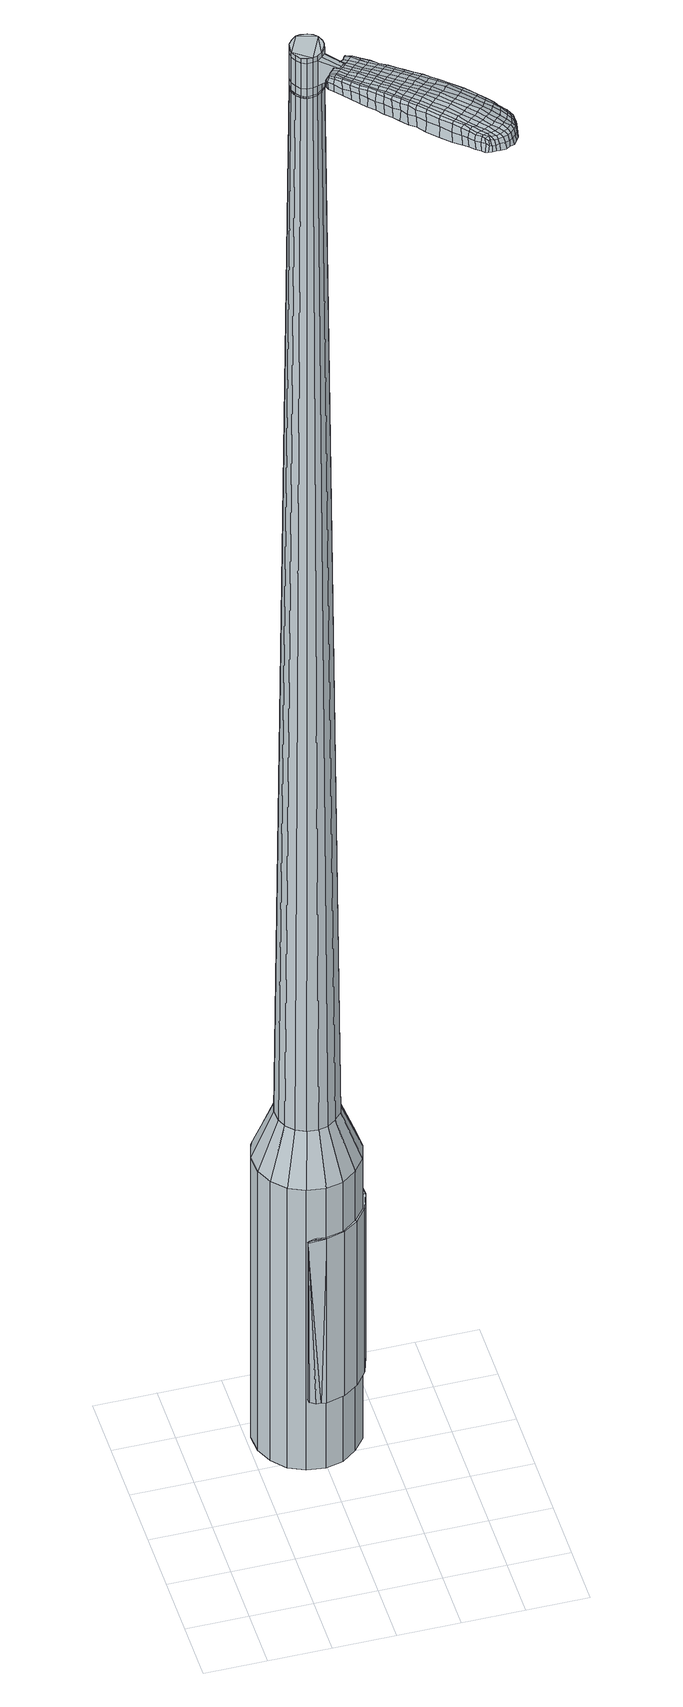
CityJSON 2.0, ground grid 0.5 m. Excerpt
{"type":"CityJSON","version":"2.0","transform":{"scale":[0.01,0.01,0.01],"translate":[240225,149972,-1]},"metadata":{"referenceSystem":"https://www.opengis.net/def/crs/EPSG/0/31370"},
"CityObjects":{
"object1":{"type":"GenericCityObject","attributes":{"cluster":930,"mean_distance_to_centroid":0.0772,"new_centroid_x":240225.94,"new_centroid_y":149973.8,"mean_distance_to_camera":5.26,"H1":-30.92,"H2":-32.44,"Z_final":115.27,"cluster2":-1,"proj_x":240220.91,"proj_y":149978.55,"id_line":44132,"bearing_l":43.39,"distance":6.92,"orientation":"right","G_obj":313.39},"geometry":[{"type":"MultiSurface","lod":"2","boundaries":[[[0,1,2,3]],[[1,4,5,2]],[[4,6,7,5]],[[6,8,9,7]],[[8,10,11,9]],[[10,12,13,11]],[[12,14,15,13]],[[14,16,17,15]],[[16,18,19,17]],[[18,20,21,19]],[[20,22,23,21]],[[22,24,25,23]],[[24,26,27,25]],[[26,28,29,27]],[[28,30,31,29]],[[30,32,33,31]],[[32,34,35,33]],[[34,0,3,35]],[[36,37,38,39]],[[38,40,41,42]],[[41,43,42]],[[42,44,45,46]],[[45,47,46]],[[46,48,49,50]],[[49,51,50]],[[42,46,50,38]],[[50,52,39,38]],[[53,36,39]],[[2,5,7,35]],[[7,9,11,15]],[[11,13,15]],[[15,17,19,23]],[[19,21,23]],[[23,25,27,31]],[[27,29,31]],[[15,23,31,7]],[[31,33,35,7]],[[3,2,35]],[[1,0,54,55]],[[0,34,56,54]],[[34,32,57,56]],[[32,30,58,57]],[[30,28,59,58]],[[28,26,60,59]],[[26,24,61,60]],[[24,22,62,61]],[[22,20,63,62]],[[20,18,64,63]],[[18,16,65,64]],[[16,14,66,65]],[[14,12,67,66]],[[12,10,68,67]],[[10,8,69,68]],[[8,6,70,69]],[[6,4,71,70]],[[4,1,55,71]],[[55,54,72,73]],[[54,56,74,72]],[[56,57,75,74]],[[57,58,76,75]],[[58,59,77,76]],[[59,60,78,77]],[[60,61,79,78]],[[61,62,80,79]],[[62,63,81,80]],[[63,64,82,81]],[[64,65,83,82]],[[65,66,84,83]],[[66,67,85,84]],[[67,68,86,85]],[[68,69,87,86]],[[69,70,88,87]],[[70,71,89,88]],[[71,55,73,89]],[[72,90,91,73]],[[92,93,90,72]],[[75,94,93,92]],[[76,95,94,75]],[[96,97,95,76]],[[78,98,97,96]],[[79,99,98,78]],[[100,101,99,79]],[[102,103,101,100]],[[82,104,103,102]],[[105,106,104,82]],[[84,107,106,105]],[[108,109,107,84]],[[86,110,109,108]],[[111,112,110,86]],[[113,114,112,111]],[[89,115,114,113]],[[73,91,115,89]],[[116,117,118,119]],[[120,116,119,121]],[[122,120,121,123]],[[124,122,123,125]],[[126,124,125,127]],[[128,126,127,129]],[[130,128,129,131]],[[132,130,131,133]],[[134,132,133,135]],[[136,134,135,137]],[[138,136,137,139]],[[140,138,139,141]],[[142,140,141,143]],[[144,142,143,145]],[[146,144,145,147]],[[148,146,147,149]],[[74,92,72]],[[74,75,92]],[[77,96,76]],[[77,78,96]],[[80,100,79]],[[80,81,102,100]],[[81,82,102]],[[83,105,82]],[[83,84,105]],[[85,108,84]],[[85,86,108]],[[87,111,86]],[[87,88,113,111]],[[88,89,113]],[[150,114,115]],[[150,151,112,114]],[[151,110,112]],[[152,109,110]],[[152,107,109]],[[153,106,107]],[[153,104,106]],[[154,103,104]],[[154,155,101,103]],[[155,99,101]],[[156,97,98]],[[156,95,97]],[[157,93,94]],[[157,90,93]],[[39,52,148,158]],[[91,90,159,149]],[[53,39,158,117]],[[90,157,118,159]],[[36,53,117,116]],[[157,94,119,118]],[[37,36,116,120]],[[94,95,121,119]],[[38,37,120,122]],[[95,156,123,121]],[[40,38,122,124]],[[156,98,125,123]],[[41,40,124,126]],[[98,99,127,125]],[[43,41,126,128]],[[99,155,129,127]],[[42,43,128,130]],[[155,154,131,129]],[[44,42,130,132]],[[154,104,133,131]],[[45,44,132,134]],[[104,153,135,133]],[[47,45,134,136]],[[153,107,137,135]],[[46,47,136,138]],[[107,152,139,137]],[[48,46,138,140]],[[152,110,141,139]],[[49,48,140,142]],[[110,151,143,141]],[[51,49,142,144]],[[151,150,145,143]],[[50,51,144,146]],[[150,115,147,145]],[[52,50,146,148]],[[115,91,149,147]],[[148,149,160,161]],[[149,159,162,160]],[[159,118,163,162]],[[118,117,164,163]],[[117,158,165,164]],[[158,148,161,165]],[[166,167,168,169]],[[170,166,169,171]],[[166,170,172,173]],[[167,166,173,174]],[[175,176,177,178]],[[179,175,178,180]],[[175,179,181,182]],[[176,175,182,183]],[[184,185,186,187]],[[188,184,187,189]],[[184,188,190,191]],[[185,184,191,192]],[[193,194,195,196]],[[197,193,196,198]],[[193,197,199,200]],[[194,193,200,201]],[[202,203,204,205]],[[206,202,205,207]],[[202,206,208,209]],[[203,202,209,210]],[[211,212,213,214]],[[215,211,214,216]],[[211,215,217,218]],[[212,211,218,219]],[[220,221,222,223]],[[212,220,223,213]],[[220,212,219,224]],[[221,220,224,225]],[[226,227,228,229]],[[221,226,229,222]],[[226,221,225,230]],[[227,226,230,231]],[[232,170,171,233]],[[227,232,233,228]],[[232,227,231,234]],[[170,232,234,172]],[[235,236,237,238]],[[239,235,238,240]],[[235,239,241,242]],[[236,235,242,243]],[[244,245,246,247]],[[236,244,247,237]],[[244,236,243,248]],[[245,244,248,249]],[[250,251,252,253]],[[245,250,253,246]],[[250,245,249,254]],[[251,250,254,255]],[[256,257,258,259]],[[251,256,259,252]],[[256,251,255,260]],[[257,256,260,261]],[[262,167,174,263]],[[257,262,263,258]],[[262,257,261,264]],[[167,262,264,168]],[[265,266,267,268]],[[269,265,268,270]],[[265,269,271,272]],[[266,265,272,273]],[[274,275,276,277]],[[266,274,277,267]],[[274,266,273,278]],[[275,274,278,279]],[[280,281,282,283]],[[275,280,283,276]],[[280,275,279,284]],[[281,280,284,285]],[[286,179,180,287]],[[281,286,287,282]],[[286,281,285,288]],[[179,286,288,181]],[[289,290,291,292]],[[293,289,292,294]],[[289,293,295,296]],[[290,289,296,297]],[[298,299,300,301]],[[290,298,301,291]],[[298,290,297,302]],[[299,298,302,303]],[[304,305,306,307]],[[299,304,307,300]],[[304,299,303,308]],[[305,304,308,309]],[[310,311,312,313]],[[305,310,313,306]],[[310,305,309,314]],[[311,310,314,315]],[[316,176,183,317]],[[311,316,317,312]],[[316,311,315,318]],[[176,316,318,177]],[[319,205,204,320]],[[321,319,320,322]],[[319,321,323,324]],[[205,319,324,207]],[[325,321,322,326]],[[327,325,326,328]],[[325,327,329,330]],[[321,325,330,323]],[[331,327,328,332]],[[333,331,332,334]],[[331,333,335,336]],[[327,331,336,329]],[[337,333,334,338]],[[339,337,338,340]],[[337,339,341,342]],[[333,337,342,335]],[[343,339,340,344]],[[194,343,344,195]],[[343,194,201,345]],[[339,343,345,341]],[[346,347,192,191]],[[348,346,191,190]],[[346,348,349,350]],[[347,346,350,351]],[[352,353,351,350]],[[354,352,350,349]],[[352,354,355,356]],[[353,352,356,357]],[[358,359,357,356]],[[360,358,356,355]],[[358,360,361,362]],[[359,358,362,363]],[[364,365,363,362]],[[366,364,362,361]],[[364,366,199,197]],[[365,364,197,198]],[[367,368,369,370]],[[269,367,370,271]],[[367,269,270,371]],[[368,367,371,372]],[[373,188,189,374]],[[368,373,374,369]],[[373,368,372,375]],[[188,373,375,190]],[[376,377,378,379]],[[215,376,379,217]],[[376,215,216,380]],[[377,376,380,381]],[[382,383,384,385]],[[377,382,385,378]],[[382,377,381,386]],[[383,382,386,387]],[[388,185,192,389]],[[383,388,389,384]],[[388,383,387,390]],[[185,388,390,186]],[[391,392,393,394]],[[173,391,394,174]],[[391,173,172,395]],[[392,391,395,396]],[[397,398,399,400]],[[392,397,400,393]],[[397,392,396,401]],[[398,397,401,402]],[[403,196,195,404]],[[398,403,404,399]],[[403,398,402,405]],[[196,403,405,198]],[[406,407,408,409]],[[178,406,409,180]],[[406,178,177,410]],[[407,406,410,411]],[[412,200,199,413]],[[407,412,413,408]],[[412,407,411,414]],[[200,412,414,201]],[[415,416,417,418]],[[293,415,418,295]],[[415,293,294,419]],[[416,415,419,420]],[[421,206,207,422]],[[416,421,422,417]],[[421,416,420,423]],[[206,421,423,208]],[[424,425,426,427]],[[239,424,427,241]],[[424,239,240,428]],[[425,424,428,429]],[[430,431,432,433]],[[425,430,433,426]],[[430,425,429,434]],[[431,430,434,435]],[[436,203,210,437]],[[431,436,437,432]],[[436,431,435,438]],[[203,436,438,204]],[[439,440,429,428]],[[238,439,428,240]],[[439,238,237,441]],[[440,439,441,442]],[[443,444,435,434]],[[440,443,434,429]],[[443,440,442,445]],[[444,443,445,446]],[[447,320,204,438]],[[444,447,438,435]],[[447,444,446,448]],[[320,447,448,322]],[[449,450,451,452]],[[296,449,452,297]],[[449,296,295,418]],[[450,449,418,417]],[[453,324,323,454]],[[450,453,454,451]],[[453,450,417,422]],[[324,453,422,207]],[[455,456,442,441]],[[247,455,441,237]],[[455,247,246,457]],[[456,455,457,458]],[[459,460,446,445]],[[456,459,445,442]],[[459,456,458,461]],[[460,459,461,462]],[[463,326,322,448]],[[460,463,448,446]],[[463,460,462,464]],[[326,463,464,328]],[[465,466,467,468]],[[302,465,468,303]],[[465,302,297,452]],[[466,465,452,451]],[[469,330,329,470]],[[466,469,470,467]],[[469,466,451,454]],[[330,469,454,323]],[[471,472,458,457]],[[253,471,457,246]],[[471,253,252,473]],[[472,471,473,474]],[[475,476,462,461]],[[472,475,461,458]],[[475,472,474,477]],[[476,475,477,478]],[[479,332,328,464]],[[476,479,464,462]],[[479,476,478,480]],[[332,479,480,334]],[[481,482,483,484]],[[308,481,484,309]],[[481,308,303,468]],[[482,481,468,467]],[[485,336,335,486]],[[482,485,486,483]],[[485,482,467,470]],[[336,485,470,329]],[[487,488,474,473]],[[259,487,473,252]],[[487,259,258,489]],[[488,487,489,490]],[[491,492,478,477]],[[488,491,477,474]],[[491,488,490,493]],[[492,491,493,494]],[[495,338,334,480]],[[492,495,480,478]],[[495,492,494,496]],[[338,495,496,340]],[[497,498,499,500]],[[314,497,500,315]],[[497,314,309,484]],[[498,497,484,483]],[[501,342,341,502]],[[498,501,502,499]],[[501,498,483,486]],[[342,501,486,335]],[[503,504,490,489]],[[263,503,489,258]],[[503,263,174,394]],[[504,503,394,393]],[[505,506,494,493]],[[504,505,493,490]],[[505,504,393,400]],[[506,505,400,399]],[[507,344,340,496]],[[506,507,496,494]],[[507,506,399,404]],[[344,507,404,195]],[[508,509,411,410]],[[318,508,410,177]],[[508,318,315,500]],[[509,508,500,499]],[[510,345,201,414]],[[509,510,414,411]],[[510,509,499,502]],[[345,510,502,341]],[[511,512,372,371]],[[268,511,371,270]],[[511,268,267,513]],[[512,511,513,514]],[[515,348,190,375]],[[512,515,375,372]],[[515,512,514,516]],[[348,515,516,349]],[[517,518,519,520]],[[218,517,520,219]],[[517,218,217,379]],[[518,517,379,378]],[[521,522,523,524]],[[518,521,524,519]],[[521,518,378,385]],[[522,521,385,384]],[[525,347,351,526]],[[522,525,526,523]],[[525,522,384,389]],[[347,525,389,192]],[[527,528,514,513]],[[277,527,513,267]],[[527,277,276,529]],[[528,527,529,530]],[[531,354,349,516]],[[528,531,516,514]],[[531,528,530,532]],[[354,531,532,355]],[[533,534,535,536]],[[224,533,536,225]],[[533,224,219,520]],[[534,533,520,519]],[[537,538,539,540]],[[534,537,540,535]],[[537,534,519,524]],[[538,537,524,523]],[[541,353,357,542]],[[538,541,542,539]],[[541,538,523,526]],[[353,541,526,351]],[[543,544,530,529]],[[283,543,529,276]],[[543,283,282,545]],[[544,543,545,546]],[[547,360,355,532]],[[544,547,532,530]],[[547,544,546,548]],[[360,547,548,361]],[[549,550,551,552]],[[230,549,552,231]],[[549,230,225,536]],[[550,549,536,535]],[[553,554,555,556]],[[550,553,556,551]],[[553,550,535,540]],[[554,553,540,539]],[[557,359,363,558]],[[554,557,558,555]],[[557,554,539,542]],[[359,557,542,357]],[[559,560,546,545]],[[287,559,545,282]],[[559,287,180,409]],[[560,559,409,408]],[[561,366,361,548]],[[560,561,548,546]],[[561,560,408,413]],[[366,561,413,199]],[[562,563,396,395]],[[234,562,395,172]],[[562,234,231,552]],[[563,562,552,551]],[[564,565,402,401]],[[563,564,401,396]],[[564,563,551,556]],[[565,564,556,555]],[[566,365,198,405]],[[565,566,405,402]],[[566,565,555,558]],[[365,566,558,363]],[[567,568,569,570]],[[570,569,571,572]],[[573,571,569,574]],[[574,569,568,575]],[[576,577,578,579]],[[579,578,580,581]],[[582,580,578,583]],[[583,578,577,584]],[[585,586,587,588]],[[588,587,589,590]],[[591,589,587,592]],[[592,587,586,593]],[[594,595,596,597]],[[597,596,598,599]],[[600,598,596,601]],[[601,596,595,602]],[[603,604,605,606]],[[606,605,607,608]],[[609,607,605,610]],[[610,605,604,611]],[[612,613,614,615]],[[615,614,616,617]],[[618,616,614,619]],[[619,614,613,620]],[[621,622,623,624]],[[624,623,613,612]],[[620,613,623,625]],[[625,623,622,626]],[[627,628,629,630]],[[630,629,622,621]],[[626,622,629,631]],[[631,629,628,632]],[[572,571,633,634]],[[634,633,628,627]],[[632,628,633,635]],[[635,633,571,573]],[[636,637,638,639]],[[639,638,640,641]],[[642,640,638,643]],[[643,638,637,644]],[[645,646,647,648]],[[648,647,637,636]],[[644,637,647,649]],[[649,647,646,650]],[[651,652,653,654]],[[654,653,646,645]],[[650,646,653,655]],[[655,653,652,656]],[[657,658,659,660]],[[660,659,652,651]],[[656,652,659,661]],[[661,659,658,662]],[[575,568,663,664]],[[664,663,658,657]],[[662,658,663,665]],[[665,663,568,567]],[[666,667,668,669]],[[669,668,670,671]],[[672,670,668,673]],[[673,668,667,674]],[[675,676,677,678]],[[678,677,667,666]],[[674,667,677,679]],[[679,677,676,680]],[[681,682,683,684]],[[684,683,676,675]],[[680,676,683,685]],[[685,683,682,686]],[[581,580,687,688]],[[688,687,682,681]],[[686,682,687,689]],[[689,687,580,582]],[[690,691,692,693]],[[693,692,694,695]],[[696,694,692,697]],[[697,692,691,698]],[[699,700,701,702]],[[702,701,691,690]],[[698,691,701,703]],[[703,701,700,704]],[[705,706,707,708]],[[708,707,700,699]],[[704,700,707,709]],[[709,707,706,710]],[[711,712,713,714]],[[714,713,706,705]],[[710,706,713,715]],[[715,713,712,716]],[[584,577,717,718]],[[718,717,712,711]],[[716,712,717,719]],[[719,717,577,576]],[[603,606,720,721]],[[721,720,722,723]],[[724,722,720,164]],[[164,720,606,608]],[[723,722,725,726]],[[726,725,727,728]],[[729,727,725,730]],[[730,725,722,724]],[[728,727,731,732]],[[732,731,733,734]],[[735,733,731,736]],[[736,731,727,729]],[[734,733,737,738]],[[738,737,739,740]],[[741,739,737,742]],[[742,737,733,735]],[[740,739,743,744]],[[744,743,595,594]],[[602,595,743,745]],[[745,743,739,741]],[[593,746,747,592]],[[592,747,748,591]],[[749,748,747,750]],[[750,747,746,751]],[[751,752,753,750]],[[750,753,754,749]],[[755,754,753,756]],[[756,753,752,757]],[[757,758,759,756]],[[756,759,760,755]],[[761,760,759,762]],[[762,759,758,763]],[[763,764,765,762]],[[762,765,766,761]],[[600,766,765,598]],[[598,765,764,599]],[[767,768,769,770]],[[770,769,670,672]],[[671,670,769,771]],[[771,769,768,772]],[[590,589,773,774]],[[774,773,768,767]],[[772,768,773,775]],[[775,773,589,591]],[[776,777,778,779]],[[779,778,616,618]],[[617,616,778,780]],[[780,778,777,781]],[[782,783,784,785]],[[785,784,777,776]],[[781,777,784,786]],[[786,784,783,787]],[[593,586,788,789]],[[789,788,783,782]],[[787,783,788,790]],[[790,788,586,585]],[[791,792,793,794]],[[794,793,574,575]],[[573,574,793,795]],[[795,793,792,796]],[[797,798,799,800]],[[800,799,792,791]],[[796,792,799,801]],[[801,799,798,802]],[[594,597,803,804]],[[804,803,798,797]],[[802,798,803,805]],[[805,803,597,599]],[[806,807,808,809]],[[809,808,579,581]],[[576,579,808,810]],[[810,808,807,811]],[[600,601,812,813]],[[813,812,807,806]],[[811,807,812,814]],[[814,812,601,602]],[[815,816,694,817]],[[817,694,696]],[[695,694,818]],[[818,694,816,819]],[[608,607,820,821]],[[821,820,816,815]],[[819,816,820,822]],[[822,820,607,609]],[[823,824,825,826]],[[826,825,640,642]],[[641,640,825,827]],[[825,824,827]],[[828,829,830,831]],[[831,830,824,823]],[[827,824,830,832]],[[832,830,829,833]],[[611,604,834,835]],[[835,834,829,828]],[[833,829,834,836]],[[836,834,604,603]],[[827,837,639,641]],[[636,639,837,838]],[[838,837,839]],[[833,840,841,832]],[[832,841,837,827]],[[839,837,841,842]],[[842,841,840,843]],[[603,721,844,836]],[[836,844,840,833]],[[843,840,844,845]],[[845,844,721,723]],[[846,847,848,849]],[[849,848,697,698]],[[696,697,848,817]],[[817,848,847,815]],[[724,164,850,851]],[[851,850,847,846]],[[815,847,850,821]],[[821,850,164,608]],[[839,852,853,838]],[[838,853,648,636]],[[645,648,853,854]],[[854,853,852,855]],[[843,856,857,842]],[[842,857,852,839]],[[855,852,857,858]],[[858,857,856,859]],[[723,726,860,845]],[[845,860,856,843]],[[859,856,860,861]],[[861,860,726,728]],[[862,863,864]],[[864,863,703,704]],[[698,703,863,849]],[[849,863,846]],[[729,730,865,866]],[[866,865,863,862]],[[846,863,865,851]],[[851,865,730,724]],[[855,867,868,854]],[[854,868,654,645]],[[651,654,868,869]],[[869,868,867,870]],[[859,871,872,858]],[[858,872,867,855]],[[870,867,872,873]],[[873,872,871,874]],[[728,732,875,861]],[[861,875,871,859]],[[874,871,875,876]],[[876,875,732,734]],[[877,878,879,880]],[[880,879,709,710]],[[704,709,879,864]],[[864,879,878,862]],[[735,736,881,882]],[[882,881,878,877]],[[862,878,881,866]],[[866,881,736,729]],[[870,883,884,869]],[[869,884,660,651]],[[657,660,884,885]],[[885,884,883,886]],[[874,887,888,873]],[[873,888,883,870]],[[886,883,888,889]],[[889,888,887,890]],[[734,738,891,876]],[[876,891,887,874]],[[890,887,891,892]],[[892,891,738,740]],[[893,894,895,896]],[[896,895,715,716]],[[710,715,895,880]],[[880,895,894,877]],[[741,742,897,898]],[[898,897,894,893]],[[877,894,897,882]],[[882,897,742,735]],[[886,899,900,885]],[[885,900,664,657]],[[575,664,900,794]],[[794,900,899,791]],[[890,901,902,889]],[[889,902,899,886]],[[791,899,902,800]],[[800,902,901,797]],[[740,744,903,892]],[[892,903,901,890]],[[797,901,903,804]],[[804,903,744,594]],[[811,904,905,810]],[[810,905,719,576]],[[716,719,905,896]],[[896,905,904,893]],[[602,745,906,814]],[[814,906,904,811]],[[893,904,906,898]],[[898,906,745,741]],[[772,907,908,771]],[[771,908,669,671]],[[666,669,908,909]],[[909,908,907,910]],[[591,748,911,775]],[[775,911,907,772]],[[910,907,911,912]],[[912,911,748,749]],[[913,914,915,916]],[[916,915,619,620]],[[618,619,915,779]],[[779,915,914,776]],[[917,918,919,920]],[[920,919,914,913]],[[776,914,919,785]],[[785,919,918,782]],[[751,746,921,922]],[[922,921,918,917]],[[782,918,921,789]],[[789,921,746,593]],[[910,923,924,909]],[[909,924,678,666]],[[675,678,924,925]],[[925,924,923,926]],[[749,754,927,912]],[[912,927,923,910]],[[926,923,927,928]],[[928,927,754,755]],[[929,930,931,932]],[[932,931,625,626]],[[620,625,931,916]],[[916,931,930,913]],[[933,934,935,936]],[[936,935,930,929]],[[913,930,935,920]],[[920,935,934,917]],[[757,752,937,938]],[[938,937,934,933]],[[917,934,937,922]],[[922,937,752,751]],[[926,939,940,925]],[[925,940,684,675]],[[681,684,940,941]],[[941,940,939,942]],[[755,760,943,928]],[[928,943,939,926]],[[942,939,943,944]],[[944,943,760,761]],[[945,946,947,948]],[[948,947,631,632]],[[626,631,947,932]],[[932,947,946,929]],[[949,950,951,952]],[[952,951,946,945]],[[929,946,951,936]],[[936,951,950,933]],[[763,758,953,954]],[[954,953,950,949]],[[933,950,953,938]],[[938,953,758,757]],[[942,955,956,941]],[[941,956,688,681]],[[581,688,956,809]],[[809,956,955,806]],[[761,766,957,944]],[[944,957,955,942]],[[806,955,957,813]],[[813,957,766,600]],[[796,958,959,795]],[[795,959,635,573]],[[632,635,959,948]],[[948,959,958,945]],[[802,960,961,801]],[[801,961,958,796]],[[945,958,961,952]],[[952,961,960,949]],[[599,764,962,805]],[[805,962,960,802]],[[949,960,962,954]],[[954,962,764,763]],[[567,570,169,168]],[[570,572,171,169]],[[582,583,182,181]],[[583,584,183,182]],[[585,588,187,186]],[[588,590,189,187]],[[609,610,209,208]],[[610,611,210,209]],[[612,615,214,213]],[[615,617,216,214]],[[621,624,223,222]],[[624,612,213,223]],[[627,630,229,228]],[[630,621,222,229]],[[572,634,233,171]],[[634,627,228,233]],[[642,643,242,241]],[[643,644,243,242]],[[644,649,248,243]],[[649,650,249,248]],[[650,655,254,249]],[[655,656,255,254]],[[656,661,260,255]],[[661,662,261,260]],[[662,665,264,261]],[[665,567,168,264]],[[672,673,272,271]],[[673,674,273,272]],[[674,679,278,273]],[[679,680,279,278]],[[680,685,284,279]],[[685,686,285,284]],[[686,689,288,285]],[[689,582,181,288]],[[690,693,292,291]],[[693,695,294,292]],[[699,702,301,300]],[[702,690,291,301]],[[705,708,307,306]],[[708,699,300,307]],[[711,714,313,312]],[[714,705,306,313]],[[584,718,317,183]],[[718,711,312,317]],[[767,770,370,369]],[[770,672,271,370]],[[590,774,374,189]],[[774,767,369,374]],[[617,780,380,216]],[[780,781,381,380]],[[781,786,386,381]],[[786,787,387,386]],[[787,790,390,387]],[[790,585,186,390]],[[695,818,419,294]],[[818,819,420,419]],[[819,822,423,420]],[[822,609,208,423]],[[823,826,427,426]],[[826,642,241,427]],[[828,831,433,432]],[[831,823,426,433]],[[611,835,437,210]],[[835,828,432,437]],[[963,964,965,966]],[[967,968,966,965]],[[969,970,971,972]],[[973,974,975,976]],[[964,977,978,965]],[[979,967,965,978]],[[980,969,972,981]],[[982,983,974,973]],[[977,984,985,978]],[[985,986,979,978]],[[987,980,981,988]],[[989,983,982,990]],[[984,991,992,985]],[[992,993,986,985]],[[994,987,988,995]],[[996,989,990,997]],[[998,999,1000,1001]],[[1002,1003,999,998]],[[1002,1004,1005,1003]],[[1004,1006,1007,1005]],[[1008,1009,1010,1011]],[[1012,1013,1009,1008]],[[1014,1015,1013,1012]],[[1016,1017,1015,1014]],[[1011,1000,999,1008]],[[1008,999,1003,1012]],[[1003,1005,1014,1012]],[[1005,1007,1016,1014]],[[972,971,968,967]],[[981,972,967,979]],[[986,988,981,979]],[[993,995,988,986]],[[973,976,970,969]],[[982,973,969,980]],[[990,982,980,987]],[[997,990,987,994]],[[974,998,1001,975]],[[983,1002,998,974]],[[1004,1002,983,989]],[[1006,1004,989,996]],[[1018,1019,1020,1021]],[[1020,1022,1023,1024]],[[1020,1024,1025,1026]],[[1020,1026,1021]],[[1027,1018,1021,1028]],[[1029,1028,1021,1030]],[[1031,1030,1021]],[[1032,1020,1019,1033]],[[1034,1032,1033,1035]],[[1036,1034,1035,1037]],[[1038,1036,1037,1039]],[[1040,1038,1039,1041]],[[1041,1042,1043,1044]],[[1041,1044,1045,1046]],[[1041,1046,1047,1048]],[[1047,1049,1050,1051]],[[1047,1051,1052,1053]],[[1047,1053,1048]],[[1041,1048,1040]],[[1054,1055,1019,1018]],[[1056,1057,1022,1020]],[[1058,1059,1031,1021]],[[1055,1060,1033,1019]],[[1061,1056,1020,1032]],[[1060,1062,1035,1033]],[[1063,1061,1032,1034]],[[1062,1064,1037,1035]],[[1065,1063,1034,1036]],[[1064,1066,1039,1037]],[[1067,1065,1036,1038]],[[1066,1068,1041,1039]],[[1069,1067,1038,1040]],[[1068,1070,1042,1041]],[[1071,1072,1049,1047]],[[1073,1069,1040,1048]],[[1043,1042,1070,1074]],[[1044,1043,1074,1075]],[[1045,1044,1075,1076]],[[1046,1045,1076,1077]],[[1047,1046,1077,1071]],[[1078,1054,1018,1027]],[[1079,1078,1027,1028]],[[1080,1079,1028,1029]],[[1081,1080,1029,1030]],[[1059,1081,1030,1031]],[[1023,1022,1057,1082]],[[1050,1049,1072,1083]],[[1024,1023,1082,1084]],[[1025,1024,1084,1085]],[[1026,1025,1085,1086]],[[1021,1026,1086,1058]],[[1051,1050,1083,1087]],[[1052,1051,1087,1088]],[[1053,1052,1088,1089]],[[1048,1053,1089,1073]]]}]}
},
"vertices":[
[125,150,384],[113,141,384],[113,141,96],[125,150,96],[99,138,384],[99,138,96],[84,140,384],[84,140,96],[71,146,384],[71,146,96],[61,157,384],[61,157,96],[55,170,384],[55,170,96],[54,185,384],[54,185,96],[58,199,384],[58,199,96],[67,211,384],[67,211,96],[79,219,384],[79,219,96],[94,223,384],[94,223,96],[108,221,384],[108,221,96],[121,214,384],[121,214,96],[131,204,384],[131,204,96],[137,190,384],[137,190,96],[138,175,384],[138,175,96],[134,161,384],[134,161,96],[109,179,1524],[109,183,1524],[107,188,1524],[105,171,1524],[104,191,1524],[100,193,1524],[91,193,1524],[95,194,1524],[87,190,1524],[84,186,1524],[83,177,1524],[83,182,1524],[85,173,1524],[88,169,1524],[97,167,1524],[92,167,1524],[101,168,1524],[108,174,1524],[113,162,429],[106,157,429],[119,169,429],[121,177,429],[121,186,429],[117,194,429],[111,201,429],[103,204,429],[95,205,429],[86,203,429],[79,199,429],[74,192,429],[71,183,429],[72,174,429],[75,166,429],[81,160,429],[89,156,429],[98,155,429],[105,171,1483],[101,168,1483],[108,174,1483],[109,179,1483],[109,183,1483],[107,188,1483],[104,191,1483],[100,193,1483],[95,194,1483],[91,193,1483],[87,190,1483],[84,186,1483],[83,182,1483],[83,177,1483],[85,173,1483],[88,169,1483],[92,167,1483],[97,167,1483],[105,171,1485],[101,168,1485],[108,175,1483],[108,175,1485],[109,179,1485],[109,183,1485],[107,187,1483],[107,187,1485],[104,191,1485],[100,193,1485],[95,193,1483],[95,193,1485],[91,192,1483],[91,192,1485],[87,190,1485],[85,186,1483],[85,186,1485],[83,182,1485],[84,177,1483],[84,177,1485],[85,173,1485],[88,170,1483],[88,170,1485],[92,168,1483],[92,168,1485],[97,167,1485],[109,179,1519],[108,174,1519],[108,174,1493],[109,179,1493],[109,183,1519],[109,183,1493],[107,188,1519],[107,188,1493],[104,191,1519],[104,191,1493],[100,193,1519],[100,193,1493],[95,194,1519],[95,194,1493],[91,193,1519],[91,193,1493],[87,190,1519],[87,190,1493],[84,186,1519],[84,186,1493],[83,182,1519],[83,182,1493],[83,177,1519],[83,177,1493],[85,173,1519],[85,173,1493],[88,169,1519],[88,169,1493],[92,167,1519],[92,167,1493],[97,167,1519],[97,167,1493],[101,168,1519],[101,168,1493],[92,167,1485],[88,169,1485],[83,177,1485],[84,186,1485],[91,193,1485],[95,194,1485],[107,188,1485],[108,174,1485],[105,171,1519],[105,171,1493],[116,155,1513],[116,155,1518],[118,157,1513],[121,159,1513],[121,159,1518],[118,157,1518],[155,90,1519],[150,95,1518],[150,93,1509],[155,88,1510],[161,83,1519],[160,81,1510],[161,85,1526],[155,91,1525],[151,97,1525],[183,116,1519],[178,121,1518],[176,121,1525],[181,116,1525],[189,110,1519],[187,110,1526],[191,110,1510],[185,116,1510],[180,121,1509],[221,51,1519],[218,48,1519],[219,47,1513],[221,50,1513],[223,54,1519],[224,54,1513],[222,55,1524],[220,52,1524],[217,49,1524],[170,104,1530],[165,110,1529],[162,108,1529],[167,102,1530],[176,98,1531],[174,95,1531],[179,100,1530],[172,107,1530],[167,112,1529],[114,163,1512],[112,161,1512],[113,160,1517],[115,162,1517],[116,165,1512],[117,164,1517],[117,165,1506],[115,162,1506],[113,160,1506],[197,48,1519],[194,50,1519],[194,48,1512],[196,46,1512],[199,46,1518],[198,45,1512],[199,47,1522],[197,49,1523],[195,51,1524],[190,53,1519],[186,57,1519],[186,55,1512],[190,51,1512],[191,54,1524],[187,58,1525],[182,61,1519],[176,66,1519],[176,64,1511],[182,59,1511],[182,62,1526],[177,68,1526],[169,75,1519],[168,73,1510],[169,76,1526],[107,146,1513],[112,140,1513],[112,142,1518],[108,147,1517],[104,151,1512],[105,151,1516],[104,149,1506],[107,145,1507],[112,139,1507],[117,135,1514],[122,129,1515],[122,130,1520],[117,136,1519],[117,133,1507],[122,127,1507],[127,123,1515],[131,117,1516],[132,119,1522],[127,125,1521],[126,121,1508],[131,116,1508],[136,112,1517],[141,106,1517],[141,108,1524],[137,113,1523],[136,110,1508],[141,104,1509],[146,101,1518],[146,102,1524],[145,99,1509],[223,72,1519],[221,74,1519],[220,74,1524],[222,71,1523],[224,69,1518],[223,69,1522],[226,70,1512],[225,72,1512],[223,74,1512],[218,78,1519],[215,83,1519],[213,82,1525],[217,78,1524],[220,78,1512],[216,83,1512],[211,87,1519],[205,93,1519],[204,93,1526],[209,87,1526],[213,87,1511],[207,93,1511],[197,101,1519],[196,101,1526],[199,101,1510],[129,167,1513],[135,162,1513],[136,162,1507],[131,167,1507],[125,171,1512],[126,171,1506],[125,169,1516],[128,167,1517],[134,161,1518],[140,157,1514],[146,151,1515],[148,152,1507],[142,157,1507],[139,156,1519],[144,151,1520],[151,146,1515],[157,141,1516],[159,141,1508],[153,146,1508],[150,146,1521],[155,141,1522],[162,136,1517],[167,131,1517],[169,131,1509],[164,136,1508],[160,136,1523],[166,131,1524],[173,126,1518],[175,126,1509],[171,126,1524],[119,158,1519],[117,156,1519],[124,153,1520],[122,151,1520],[126,155,1520],[121,160,1519],[129,147,1522],[127,145,1522],[134,142,1523],[132,140,1523],[136,144,1523],[131,149,1521],[139,136,1524],[137,135,1524],[144,131,1525],[142,129,1525],[147,133,1525],[142,139,1524],[149,126,1526],[147,124,1526],[155,120,1527],[152,118,1527],[157,123,1527],[152,128,1526],[160,115,1528],[157,113,1528],[162,118,1528],[218,54,1527],[215,51,1527],[220,57,1526],[217,61,1527],[214,57,1528],[212,55,1528],[210,62,1529],[207,59,1529],[213,65,1528],[208,70,1530],[205,67,1530],[202,65,1530],[200,73,1531],[197,70,1531],[203,76,1530],[197,82,1531],[194,79,1531],[191,77,1531],[185,88,1531],[182,86,1531],[188,91,1531],[225,67,1518],[225,64,1519],[226,64,1513],[226,67,1513],[224,68,1523],[224,65,1523],[224,59,1519],[225,59,1513],[223,60,1524],[201,45,1518],[204,45,1518],[203,46,1523],[200,47,1523],[201,44,1513],[204,44,1513],[207,45,1519],[211,45,1519],[210,46,1524],[206,46,1523],[207,44,1513],[212,44,1513],[215,46,1519],[214,47,1524],[215,46,1513],[156,93,1528],[158,94,1528],[153,99,1528],[152,98,1527],[162,86,1528],[164,87,1529],[160,96,1529],[162,98,1530],[158,103,1529],[155,101,1528],[166,89,1529],[168,91,1530],[165,100,1530],[160,105,1529],[171,93,1531],[180,115,1528],[178,113,1529],[185,107,1529],[186,109,1528],[175,120,1527],[173,118,1528],[176,110,1529],[182,104,1530],[170,115,1528],[123,171,1512],[121,170,1512],[122,169,1517],[123,170,1517],[124,171,1506],[123,170,1506],[119,167,1512],[120,166,1517],[120,167,1506],[103,153,1512],[105,154,1512],[105,153,1506],[103,152,1506],[105,152,1517],[106,153,1517],[106,156,1512],[108,157,1512],[109,157,1506],[107,155,1506],[107,155,1517],[109,157,1517],[110,159,1512],[111,158,1506],[111,159,1517],[108,148,1519],[110,150,1519],[113,143,1520],[114,144,1520],[111,151,1519],[113,153,1519],[116,145,1520],[118,147,1520],[115,155,1519],[120,149,1520],[127,166,1519],[126,165,1519],[131,159,1520],[132,161,1520],[123,162,1519],[129,157,1520],[118,137,1521],[119,138,1521],[123,131,1522],[124,133,1522],[121,140,1521],[123,142,1521],[126,134,1522],[128,136,1523],[125,144,1522],[130,138,1523],[138,156,1521],[136,154,1521],[142,149,1522],[143,150,1522],[134,152,1521],[139,147,1522],[128,126,1523],[129,127,1523],[133,120,1524],[134,121,1524],[131,129,1523],[133,131,1524],[136,123,1525],[138,125,1525],[135,133,1524],[140,127,1525],[149,145,1523],[147,144,1523],[152,139,1524],[154,140,1524],[144,141,1524],[150,136,1525],[137,115,1525],[139,116,1525],[142,109,1526],[144,110,1526],[141,118,1526],[143,120,1526],[146,112,1527],[148,114,1527],[145,122,1526],[150,116,1527],[159,135,1525],[158,133,1525],[163,128,1526],[164,130,1526],[155,131,1526],[160,126,1527],[147,104,1527],[148,105,1527],[150,107,1527],[153,109,1528],[155,111,1528],[170,125,1527],[168,123,1527],[165,120,1528],[222,69,1525],[222,66,1525],[220,72,1526],[220,69,1526],[221,62,1526],[219,65,1527],[199,49,1525],[201,48,1525],[199,51,1526],[196,51,1525],[205,48,1525],[208,48,1526],[205,51,1527],[202,51,1526],[212,50,1526],[209,53,1527],[216,76,1526],[216,74,1527],[213,81,1527],[212,78,1528],[215,70,1528],[210,75,1529],[192,54,1526],[195,54,1527],[190,59,1528],[188,58,1527],[198,55,1527],[201,56,1528],[196,61,1529],[193,59,1528],[204,57,1528],[199,62,1530],[208,86,1528],[207,83,1529],[203,92,1528],[202,89,1529],[205,80,1529],[199,86,1530],[184,63,1528],[186,63,1528],[180,69,1529],[178,69,1528],[188,64,1529],[191,66,1530],[185,72,1530],[182,71,1530],[194,68,1530],[188,74,1531],[195,100,1529],[193,98,1529],[191,95,1530],[170,77,1528],[172,78,1529],[174,80,1530],[177,82,1530],[180,84,1531],[152,94,1509],[152,96,1518],[156,91,1518],[156,89,1509],[162,85,1519],[162,83,1510],[163,86,1525],[157,93,1525],[152,98,1525],[175,119,1525],[177,119,1518],[182,115,1518],[180,114,1525],[188,108,1519],[186,108,1525],[190,109,1510],[184,115,1509],[179,120,1509],[217,49,1513],[217,50,1519],[219,52,1519],[220,51,1513],[221,55,1519],[222,55,1513],[220,56,1524],[218,53,1524],[216,51,1524],[163,107,1528],[165,109,1528],[170,104,1529],[168,102,1529],[176,98,1529],[174,95,1529],[179,100,1529],[172,107,1529],[167,112,1528],[114,159,1516],[114,159,1512],[116,161,1512],[116,161,1516],[118,163,1512],[118,163,1516],[119,163,1506],[116,161,1506],[114,159,1506],[195,50,1512],[195,51,1519],[198,49,1518],[197,48,1512],[199,48,1518],[199,47,1512],[200,49,1522],[198,50,1523],[196,52,1523],[187,56,1512],[187,58,1519],[192,54,1519],[191,53,1512],[192,56,1524],[188,59,1525],[178,66,1511],[178,68,1519],[183,62,1519],[183,60,1511],[184,64,1525],[178,69,1526],[170,76,1519],[170,74,1510],[170,78,1526],[114,143,1518],[114,142,1513],[109,147,1513],[109,148,1517],[106,151,1512],[107,151,1515],[106,150,1506],[109,146,1506],[114,140,1507],[124,131,1520],[123,130,1514],[119,136,1514],[119,137,1519],[118,134,1507],[123,128,1507],[133,120,1522],[133,119,1516],[128,124,1515],[129,126,1521],[128,123,1508],[133,117,1508],[143,109,1523],[142,107,1517],[138,113,1516],[138,115,1522],[137,111,1508],[142,105,1508],[147,102,1517],[148,103,1524],[147,100,1509],[218,73,1523],[219,73,1519],[221,71,1518],[220,70,1523],[222,69,1518],[221,69,1522],[224,69,1512],[223,71,1512],[221,73,1512],[212,81,1525],[213,81,1519],[217,77,1519],[215,76,1524],[218,77,1512],[215,82,1512],[202,91,1526],[204,92,1519],[209,86,1519],[208,85,1525],[211,86,1511],[206,92,1511],[196,100,1519],[194,100,1526],[198,100,1510],[135,160,1507],[134,160,1513],[128,165,1513],[130,165,1506],[124,169,1512],[126,169,1506],[124,168,1515],[127,165,1517],[132,160,1518],[146,150,1507],[145,150,1514],[139,155,1514],[141,155,1507],[138,155,1519],[143,150,1520],[157,140,1508],[155,140,1516],[150,145,1515],[152,145,1508],[149,144,1521],[154,139,1522],[168,130,1508],[166,130,1517],[161,135,1516],[163,135,1508],[159,134,1522],[165,129,1523],[171,124,1517],[173,125,1509],[170,124,1524],[119,157,1518],[117,156,1518],[124,152,1519],[122,150,1519],[126,154,1519],[129,147,1520],[127,145,1520],[134,141,1521],[132,140,1521],[137,143,1521],[131,149,1520],[140,136,1523],[138,134,1523],[145,131,1524],[143,129,1524],[147,133,1524],[142,138,1523],[150,125,1525],[148,123,1525],[155,120,1526],[153,118,1526],[157,122,1526],[152,128,1525],[160,115,1527],[158,113,1527],[162,117,1527],[214,53,1526],[216,55,1526],[218,58,1525],[216,61,1526],[214,58,1526],[211,55,1526],[207,60,1528],[210,62,1528],[212,65,1527],[207,71,1528],[205,68,1529],[202,65,1529],[197,70,1530],[200,73,1530],[202,76,1529],[196,82,1530],[194,79,1530],[191,77,1530],[182,86,1530],[185,88,1530],[187,91,1530],[224,64,1513],[223,64,1518],[223,67,1518],[224,67,1512],[222,67,1523],[222,65,1523],[222,60,1519],[223,60,1513],[221,61,1523],[203,48,1523],[204,47,1518],[201,47,1518],[201,49,1523],[201,46,1512],[203,46,1512],[210,48,1523],[210,47,1519],[207,47,1519],[206,48,1523],[207,46,1513],[211,46,1513],[214,48,1519],[213,49,1524],[214,47,1513],[154,99,1527],[158,94,1527],[157,93,1527],[153,99,1526],[163,87,1527],[164,88,1528],[158,103,1528],[163,98,1528],[161,96,1528],[156,101,1527],[166,89,1528],[169,91,1529],[165,100,1529],[160,105,1528],[171,93,1529],[184,106,1528],[178,112,1527],[179,114,1527],[185,108,1527],[174,119,1526],[173,117,1527],[175,110,1528],[182,103,1528],[170,115,1527],[123,167,1516],[123,168,1512],[124,168,1516],[125,169,1506],[124,168,1506],[121,166,1512],[121,165,1516],[122,166,1506],[106,151,1506],[106,152,1512],[105,152,1512],[105,151,1506],[107,152,1516],[110,155,1506],[110,156,1512],[108,154,1512],[108,153,1506],[109,154,1516],[111,155,1516],[112,158,1512],[112,157,1506],[113,157,1516],[110,149,1518],[114,143,1519],[115,144,1519],[114,152,1518],[112,150,1518],[117,145,1519],[119,147,1519],[116,154,1518],[120,149,1519],[131,159,1519],[126,164,1518],[127,165,1518],[132,160,1519],[124,162,1518],[129,157,1519],[120,138,1520],[119,138,1520],[124,132,1521],[125,132,1521],[124,141,1520],[122,140,1520],[127,134,1521],[129,136,1521],[125,143,1520],[131,138,1521],[142,148,1521],[137,154,1520],[143,149,1521],[134,151,1520],[139,146,1521],[130,127,1522],[129,126,1522],[134,121,1523],[135,121,1523],[134,130,1522],[131,128,1522],[136,123,1523],[138,125,1524],[136,132,1523],[141,127,1524],[152,138,1523],[147,143,1522],[148,144,1522],[153,139,1523],[145,141,1522],[150,135,1523],[139,116,1524],[139,115,1524],[143,110,1525],[144,110,1525],[143,119,1525],[141,117,1524],[146,112,1525],[148,114,1526],[146,121,1525],[151,116,1526],[163,128,1525],[158,133,1524],[159,134,1524],[164,129,1525],[155,130,1524],[160,125,1525],[149,105,1526],[148,104,1526],[153,109,1527],[151,107,1526],[155,111,1527],[168,123,1526],[169,124,1526],[165,120,1526],[220,67,1524],[220,69,1524],[218,72,1525],[218,69,1525],[220,62,1525],[217,65,1525],[199,52,1525],[202,50,1524],[199,50,1524],[197,52,1525],[205,52,1526],[208,50,1525],[205,50,1524],[202,52,1525],[211,51,1525],[208,54,1526],[215,73,1526],[215,76,1526],[211,80,1526],[211,78,1527],[214,69,1526],[209,74,1527],[191,60,1527],[195,55,1526],[193,56,1526],[189,60,1526],[196,62,1528],[201,57,1527],[198,56,1526],[193,60,1527],[204,58,1527],[199,63,1528],[207,83,1527],[207,85,1527],[202,91,1527],[201,89,1528],[205,79,1528],[199,86,1529],[180,70,1528],[186,64,1527],[185,64,1527],[179,70,1527],[186,73,1529],[192,66,1529],[189,65,1528],[183,71,1528],[194,68,1529],[188,75,1530],[193,98,1528],[194,99,1528],[190,94,1529],[172,79,1528],[171,78,1528],[177,82,1529],[175,80,1529],[180,84,1530],[105,150,1508],[110,155,1508],[132,131,1509],[126,125,1509],[146,114,1510],[140,109,1510],[173,85,1512],[166,79,1512],[154,92,1511],[160,98,1511],[185,72,1513],[195,63,1514],[188,57,1514],[178,66,1513],[115,160,1508],[138,136,1509],[152,120,1510],[180,92,1512],[167,105,1511],[192,78,1513],[201,69,1514],[120,164,1508],[143,141,1509],[159,126,1510],[186,98,1512],[174,111,1511],[208,75,1514],[199,85,1513],[125,169,1508],[149,147,1509],[165,132,1510],[193,104,1512],[181,117,1511],[214,81,1514],[205,91,1513],[204,53,1514],[209,51,1514],[203,46,1514],[198,47,1514],[210,59,1514],[214,56,1514],[217,65,1514],[219,60,1514],[223,71,1514],[224,65,1514],[214,49,1515],[218,49,1515],[217,48,1515],[211,46,1515],[217,52,1515],[219,50,1515],[220,55,1515],[220,51,1515],[223,58,1515],[221,51,1515],[137,193,334],[139,189,334],[139,189,165],[133,203,171],[137,193,165],[136,197,165],[135,199,166],[134,201,167],[134,202,169],[136,197,334],[135,199,333],[134,201,332],[134,202,331],[133,203,328],[140,175,165],[140,175,334],[135,160,165],[135,160,334],[126,148,165],[126,148,334],[114,140,165],[114,140,334],[99,136,165],[99,136,334],[95,137,334],[91,137,334],[88,138,333],[86,138,332],[85,138,331],[85,138,328],[95,137,165],[85,138,171],[85,138,169],[86,138,167],[88,138,166],[91,137,165],[135,192,334],[136,189,334],[136,189,165],[135,192,165],[131,201,171],[131,201,328],[137,175,334],[137,175,165],[132,162,334],[132,162,165],[124,151,334],[124,151,165],[112,143,334],[112,143,165],[99,139,334],[99,139,165],[95,140,334],[85,141,328],[85,141,171],[95,140,165],[91,140,334],[89,140,333],[87,141,332],[85,141,331],[133,196,334],[132,198,333],[131,200,332],[131,201,331],[133,196,165],[85,141,169],[132,198,166],[131,200,167],[131,201,169],[87,141,167],[89,140,166],[91,140,165]
]}
